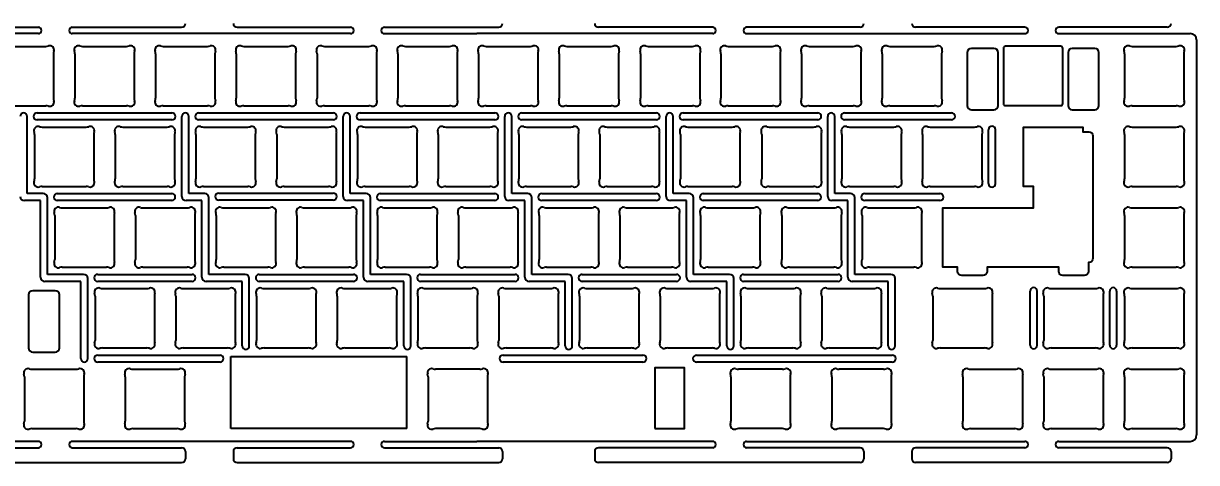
# Model space of a CAD drawing. Header units: millimetres. Extents: x -381 to 5246, y -687 to 1102.
# Drawn here: x 4546.4 to 4823.2, y 276.5 to 380.1 of the extents above; entities that cross this region are included whole.
import ezdxf

# ---------------------------------------------------------------- set-up
doc = ezdxf.new("R2010")
doc.units = ezdxf.units.MM
doc.header["$LTSCALE"] = 50
doc.header["$MEASUREMENT"] = 0
doc.layers.add('SUIT-00-06_PBL7', color=7, linetype='Continuous')

msp = doc.modelspace()

# ---------------------------------------------------------------- linework, layer by layer
for p, q in [((4549.96, 377.66), (4518.96, 377.66)), ((4524.36, 379.16), (4549.96, 379.16)), ((4557.96, 379.16), (4583.76, 379.16)), ((4623.61, 377.66), (4557.96, 377.66)), ((4596.86, 379.16), (4623.61, 379.16)), ((4631.61, 379.16), (4658.56, 379.16)), ((4631.61, 377.66), (4653.42, 377.66)), ((4709.06, 377.66), (4653.42, 377.66)), ((4709.06, 379.16), (4682.11, 379.16)), ((4743.81, 379.16), (4717.06, 379.16)), ((4717.06, 377.66), (4782.71, 377.66)), ((4782.71, 379.16), (4756.91, 379.16)), ((4816.31, 379.16), (4790.71, 379.16)), ((4790.71, 377.66), (4821.71, 377.66)), ((4541.29, 374.66), (4551.73, 374.66)), ((4560.34, 374.66), (4570.78, 374.66)), ((4579.39, 374.66), (4589.83, 374.66)), ((4598.44, 374.66), (4608.88, 374.66)), ((4617.49, 374.66), (4627.93, 374.66)), ((4636.54, 374.66), (4646.98, 374.66)), ((4655.59, 374.66), (4666.03, 374.66)), ((4674.64, 374.66), (4685.08, 374.66)), ((4693.83, 374.66), (4704.27, 374.66)), ((4712.74, 374.66), (4723.18, 374.66)), ((4731.79, 374.66), (4742.23, 374.66)), ((4750.84, 374.66), (4761.28, 374.66)), ((4807.99, 374.66), (4818.43, 374.66)), ((4823.21, 376.16), (4823.21, 282.96)), ((4553.51, 372.88), (4553.51, 362.44)), ((4558.56, 372.88), (4558.56, 362.44)), ((4572.56, 372.88), (4572.56, 362.44)), ((4577.61, 372.88), (4577.61, 362.44)), ((4591.61, 372.88), (4591.61, 362.44)), ((4596.66, 372.88), (4596.66, 362.44)), ((4610.66, 372.88), (4610.66, 362.44)), ((4615.71, 372.88), (4615.71, 362.44)), ((4629.71, 372.88), (4629.71, 362.44)), ((4634.76, 372.88), (4634.76, 362.44)), ((4648.76, 372.88), (4648.76, 362.44)), ((4653.81, 372.88), (4653.81, 362.44)), ((4667.81, 372.88), (4667.81, 362.44)), ((4672.86, 372.88), (4672.86, 362.44)), ((4686.86, 372.88), (4686.86, 362.44)), ((4692.05, 372.88), (4692.05, 362.44)), ((4706.05, 372.88), (4706.05, 362.44)), ((4710.96, 372.88), (4710.96, 362.44)), ((4724.96, 372.88), (4724.96, 362.44)), ((4730.01, 372.88), (4730.01, 362.44)), ((4744.01, 372.88), (4744.01, 362.44)), ((4749.06, 372.88), (4749.06, 362.44)), ((4763.06, 372.88), (4763.06, 362.44)), ((4806.21, 372.88), (4806.21, 362.44)), ((4820.21, 372.88), (4820.21, 362.44)), ((4541.29, 360.66), (4551.73, 360.66)), ((4560.34, 360.66), (4570.78, 360.66)), ((4579.39, 360.66), (4589.83, 360.66)), ((4598.44, 360.66), (4608.88, 360.66)), ((4617.49, 360.66), (4627.93, 360.66)), ((4636.54, 360.66), (4646.98, 360.66)), ((4655.59, 360.66), (4666.03, 360.66)), ((4674.64, 360.66), (4685.08, 360.66)), ((4693.83, 360.66), (4704.27, 360.66)), ((4712.74, 360.66), (4723.18, 360.66)), ((4731.79, 360.66), (4742.23, 360.66)), ((4750.84, 360.66), (4761.28, 360.66)), ((4807.99, 360.66), (4818.43, 360.66)), ((4547.34, 339.91), (4547.34, 358.14)), ((4549.66, 358.96), (4581.46, 358.96)), ((4581.46, 357.31), (4549.66, 357.31)), ((4583.79, 339.26), (4583.79, 358.14)), ((4585.44, 339.91), (4585.44, 358.14)), ((4587.76, 358.96), (4619.56, 358.96)), ((4619.56, 357.31), (4587.76, 357.31)), ((4621.89, 339.26), (4621.89, 358.14)), ((4623.54, 339.91), (4623.54, 358.14)), ((4625.86, 358.96), (4657.66, 358.96)), ((4657.66, 357.31), (4625.86, 357.31)), ((4659.98, 339.26), (4659.98, 358.14)), ((4661.63, 339.91), (4661.63, 358.14)), ((4663.96, 358.96), (4695.76, 358.96)), ((4695.76, 357.31), (4663.96, 357.31)), ((4698.09, 339.26), (4698.09, 358.14)), ((4699.74, 339.91), (4699.74, 358.14)), ((4702.06, 358.96), (4733.86, 358.96)), ((4733.86, 357.31), (4702.06, 357.31)), ((4736.19, 339.26), (4736.19, 358.14)), ((4737.84, 339.91), (4737.84, 358.14)), ((4740.16, 358.96), (4765.4, 358.96)), ((4765.4, 357.31), (4740.16, 357.31)), ((4550.82, 355.61), (4561.26, 355.61)), ((4569.87, 355.61), (4580.31, 355.61)), ((4588.92, 355.61), (4599.36, 355.61)), ((4607.97, 355.61), (4618.41, 355.61)), ((4627.02, 355.61), (4637.46, 355.61)), ((4646.06, 355.61), (4656.51, 355.61)), ((4665.11, 355.61), (4675.56, 355.61)), ((4684.17, 355.61), (4694.61, 355.61)), ((4703.22, 355.61), (4713.66, 355.61)), ((4722.41, 355.61), (4732.85, 355.61)), ((4741.32, 355.61), (4751.76, 355.61)), ((4760.37, 355.61), (4770.81, 355.61)), ((4774.14, 342.26), (4774.14, 355)), ((4775.79, 342.26), (4775.79, 355)), ((4807.99, 355.61), (4818.43, 355.61)), ((4549.04, 353.83), (4549.04, 343.39)), ((4563.04, 353.83), (4563.04, 343.39)), ((4568.09, 353.83), (4568.09, 343.39)), ((4582.09, 353.83), (4582.09, 343.39)), ((4587.14, 353.83), (4587.14, 343.39)), ((4601.14, 353.83), (4601.14, 343.39)), ((4606.19, 353.83), (4606.19, 343.39)), ((4620.19, 353.83), (4620.19, 343.39)), ((4625.24, 353.83), (4625.24, 343.39)), ((4639.24, 353.83), (4639.24, 343.39)), ((4644.28, 353.83), (4644.28, 343.39)), ((4658.28, 353.83), (4658.28, 343.39)), ((4663.33, 353.83), (4663.33, 343.39)), ((4677.33, 353.83), (4677.33, 343.39)), ((4682.39, 353.83), (4682.39, 343.39)), ((4696.39, 353.83), (4696.39, 343.39)), ((4701.44, 353.83), (4701.44, 343.39)), ((4715.44, 353.83), (4715.44, 343.39)), ((4720.63, 353.83), (4720.63, 343.39)), ((4734.63, 353.83), (4734.63, 343.39)), ((4739.54, 353.83), (4739.54, 343.39)), ((4753.54, 353.83), (4753.54, 343.39)), ((4758.59, 353.83), (4758.59, 343.39)), ((4772.59, 353.83), (4772.59, 343.39)), ((4806.21, 353.83), (4806.21, 343.39)), ((4820.21, 353.83), (4820.21, 343.39)), ((4550.82, 341.61), (4561.26, 341.61)), ((4569.87, 341.61), (4580.31, 341.61)), ((4588.92, 341.61), (4599.36, 341.61)), ((4607.97, 341.61), (4618.41, 341.61)), ((4627.02, 341.61), (4637.46, 341.61)), ((4646.06, 341.61), (4656.51, 341.61)), ((4665.11, 341.61), (4675.56, 341.61)), ((4684.17, 341.61), (4694.61, 341.61)), ((4703.22, 341.61), (4713.66, 341.61)), ((4722.41, 341.61), (4732.85, 341.61)), ((4741.32, 341.61), (4751.76, 341.61)), ((4760.37, 341.61), (4770.81, 341.61)), ((4807.99, 341.61), (4818.43, 341.61)), ((4550.45, 338.26), (4546.69, 338.26)), ((4551.1, 339.91), (4547.34, 339.91)), ((4550.45, 320.21), (4550.45, 338.26)), ((4552.1, 320.86), (4552.1, 338.91)), ((4554.42, 339.91), (4581.44, 339.91)), ((4581.44, 338.26), (4554.42, 338.26)), ((4588.55, 338.26), (4584.79, 338.26)), ((4589.2, 339.91), (4585.44, 339.91)), ((4588.55, 320.21), (4588.55, 338.26)), ((4590.2, 320.86), (4590.2, 338.91)), ((4592.52, 340.02), (4619.54, 340.02)), ((4619.54, 338.37), (4592.52, 338.37)), ((4626.65, 338.26), (4622.89, 338.26)), ((4627.3, 339.91), (4623.54, 339.91)), ((4626.65, 320.21), (4626.65, 338.26)), ((4628.3, 320.86), (4628.3, 338.91)), ((4630.62, 339.91), (4657.64, 339.91)), ((4657.64, 338.26), (4630.62, 338.26)), ((4664.75, 338.26), (4660.98, 338.26)), ((4665.4, 339.91), (4661.63, 339.91)), ((4664.75, 320.21), (4664.75, 338.26)), ((4666.4, 320.86), (4666.4, 338.91)), ((4668.72, 339.91), (4695.74, 339.91)), ((4695.74, 338.26), (4668.72, 338.26)), ((4702.85, 338.26), (4699.09, 338.26)), ((4703.5, 339.91), (4699.74, 339.91)), ((4702.85, 320.21), (4702.85, 338.26)), ((4704.5, 320.86), (4704.5, 338.91)), ((4706.82, 339.91), (4733.84, 339.91)), ((4733.84, 338.26), (4706.82, 338.26)), ((4740.95, 338.26), (4737.19, 338.26)), ((4741.6, 339.91), (4737.84, 339.91)), ((4740.95, 320.21), (4740.95, 338.26)), ((4742.6, 320.86), (4742.6, 338.91)), ((4744.92, 339.91), (4762.67, 339.91)), ((4762.67, 338.26), (4744.92, 338.26)), ((4555.58, 336.56), (4566.02, 336.56)), ((4574.63, 336.56), (4585.07, 336.56)), ((4593.68, 336.56), (4604.12, 336.56)), ((4612.73, 336.56), (4623.17, 336.56)), ((4631.78, 336.56), (4642.22, 336.56)), ((4650.83, 336.56), (4661.27, 336.56)), ((4669.88, 336.56), (4680.32, 336.56)), ((4688.93, 336.56), (4699.37, 336.56)), ((4707.98, 336.56), (4718.42, 336.56)), ((4727.17, 336.56), (4737.61, 336.56)), ((4746.08, 336.56), (4756.52, 336.56)), ((4807.99, 336.56), (4818.43, 336.56)), ((4553.8, 334.78), (4553.8, 324.34)), ((4567.8, 334.78), (4567.8, 324.34)), ((4572.85, 334.78), (4572.85, 324.34)), ((4586.85, 334.78), (4586.85, 324.34)), ((4591.9, 334.78), (4591.9, 324.34)), ((4605.9, 334.78), (4605.9, 324.34)), ((4610.95, 334.78), (4610.95, 324.34)), ((4624.95, 334.78), (4624.95, 324.34)), ((4630, 334.78), (4630, 324.34)), ((4644, 334.78), (4644, 324.34)), ((4649.05, 334.78), (4649.05, 324.34)), ((4663.05, 334.78), (4663.05, 324.34)), ((4668.1, 334.78), (4668.1, 324.34)), ((4682.1, 334.78), (4682.1, 324.34)), ((4687.15, 334.78), (4687.15, 324.34)), ((4701.15, 334.78), (4701.15, 324.34)), ((4706.2, 334.78), (4706.2, 324.34)), ((4720.2, 334.78), (4720.2, 324.34)), ((4725.39, 334.78), (4725.39, 324.34)), ((4739.39, 334.78), (4739.39, 324.34)), ((4744.3, 334.78), (4744.3, 324.34)), ((4758.3, 334.78), (4758.3, 324.34)), ((4806.21, 334.78), (4806.21, 324.34)), ((4820.21, 334.78), (4820.21, 324.34)), ((4555.58, 322.56), (4566.02, 322.56)), ((4574.63, 322.56), (4585.07, 322.56)), ((4593.68, 322.56), (4604.12, 322.56)), ((4612.73, 322.56), (4623.17, 322.56)), ((4631.78, 322.56), (4642.22, 322.56)), ((4650.83, 322.56), (4661.27, 322.56)), ((4669.88, 322.56), (4680.32, 322.56)), ((4688.93, 322.56), (4699.37, 322.56)), ((4707.98, 322.56), (4718.42, 322.56)), ((4727.17, 322.56), (4737.61, 322.56)), ((4746.08, 322.56), (4756.52, 322.56)), ((4807.99, 322.56), (4818.43, 322.56)), ((4559.97, 319.21), (4551.45, 319.21)), ((4560.62, 320.86), (4552.1, 320.86)), ((4559.97, 300.99), (4559.97, 319.21)), ((4561.62, 300.99), (4561.62, 319.86)), ((4563.95, 320.86), (4586.22, 320.86)), ((4586.22, 319.21), (4563.95, 319.21)), ((4598.07, 319.21), (4589.55, 319.21)), ((4598.72, 320.86), (4590.2, 320.86)), ((4598.07, 303.99), (4598.07, 319.21)), ((4599.72, 303.99), (4599.72, 319.86)), ((4602.05, 320.86), (4624.32, 320.86)), ((4624.32, 319.21), (4602.05, 319.21)), ((4636.17, 319.21), (4627.65, 319.21)), ((4636.82, 320.86), (4628.3, 320.86)), ((4636.17, 303.99), (4636.17, 319.21)), ((4637.82, 303.99), (4637.82, 319.86)), ((4640.15, 320.86), (4662.42, 320.86)), ((4662.42, 319.21), (4640.15, 319.21)), ((4674.27, 319.21), (4665.75, 319.21)), ((4674.92, 320.86), (4666.4, 320.86)), ((4674.27, 303.99), (4674.27, 319.21)), ((4675.92, 303.99), (4675.92, 319.86)), ((4678.25, 320.86), (4700.52, 320.86)), ((4700.52, 319.21), (4678.25, 319.21)), ((4712.37, 319.21), (4703.85, 319.21)), ((4713.02, 320.86), (4704.5, 320.86)), ((4712.37, 303.99), (4712.37, 319.21)), ((4714.02, 303.99), (4714.02, 319.86)), ((4716.35, 320.86), (4738.62, 320.86)), ((4738.62, 319.21), (4716.35, 319.21)), ((4750.47, 319.21), (4741.95, 319.21)), ((4751.12, 320.86), (4742.6, 320.86)), ((4750.47, 303.99), (4750.47, 319.21)), ((4752.12, 303.99), (4752.12, 319.86)), ((4563.32, 315.73), (4563.32, 305.29)), ((4565.1, 317.51), (4575.54, 317.51)), ((4577.32, 315.73), (4577.32, 305.29)), ((4582.37, 315.73), (4582.37, 305.29)), ((4584.15, 317.51), (4594.59, 317.51)), ((4596.37, 315.73), (4596.37, 305.29)), ((4601.42, 315.73), (4601.42, 305.29)), ((4603.2, 317.51), (4613.64, 317.51)), ((4615.42, 315.73), (4615.42, 305.29)), ((4620.47, 315.73), (4620.47, 305.29)), ((4622.25, 317.51), (4632.69, 317.51)), ((4634.47, 315.73), (4634.47, 305.29)), ((4639.52, 315.73), (4639.52, 305.29)), ((4641.3, 317.51), (4651.74, 317.51)), ((4653.52, 315.73), (4653.52, 305.29)), ((4658.57, 315.73), (4658.57, 305.29)), ((4660.35, 317.51), (4670.79, 317.51)), ((4672.57, 315.73), (4672.57, 305.29)), ((4677.62, 315.73), (4677.62, 305.29)), ((4679.4, 317.51), (4689.84, 317.51)), ((4691.62, 315.73), (4691.62, 305.29)), ((4696.67, 315.73), (4696.67, 305.29)), ((4698.45, 317.51), (4708.89, 317.51)), ((4710.67, 315.73), (4710.67, 305.29)), ((4715.72, 315.73), (4715.72, 305.29)), ((4717.5, 317.51), (4727.94, 317.51)), ((4729.72, 315.73), (4729.72, 305.29)), ((4734.77, 315.73), (4734.77, 305.29)), ((4736.55, 317.51), (4746.99, 317.51)), ((4748.77, 315.73), (4748.77, 305.29)), ((4760.97, 315.73), (4760.97, 305.29)), ((4762.75, 317.51), (4773.19, 317.51)), ((4774.97, 315.73), (4774.97, 305.29)), ((4783.95, 304.15), (4783.95, 316.9)), ((4785.6, 304.15), (4785.6, 316.9)), ((4787.16, 315.73), (4787.16, 305.29)), ((4788.94, 317.51), (4799.38, 317.51)), ((4801.16, 315.73), (4801.16, 305.29)), ((4802.72, 304.15), (4802.72, 316.9)), ((4804.37, 304.15), (4804.37, 316.9)), ((4806.21, 315.73), (4806.21, 305.29)), ((4807.99, 317.51), (4818.43, 317.51)), ((4820.21, 315.73), (4820.21, 305.29)), ((4563.96, 301.81), (4592.82, 301.81)), ((4565.1, 303.51), (4575.54, 303.51)), ((4584.15, 303.51), (4594.59, 303.51)), ((4603.2, 303.51), (4613.64, 303.51)), ((4622.25, 303.51), (4632.69, 303.51)), ((4641.3, 303.51), (4651.74, 303.51)), ((4659.61, 301.81), (4692.58, 301.81)), ((4660.35, 303.51), (4670.79, 303.51)), ((4679.4, 303.51), (4689.84, 303.51)), ((4698.45, 303.51), (4708.89, 303.51)), ((4705.23, 301.81), (4751.41, 301.81)), ((4717.5, 303.51), (4727.94, 303.51)), ((4736.55, 303.51), (4746.99, 303.51)), ((4762.75, 303.51), (4773.19, 303.51)), ((4788.94, 303.51), (4799.38, 303.51)), ((4807.99, 303.51), (4818.43, 303.51)), ((4592.82, 300.16), (4563.96, 300.16)), ((4595.4, 301.46), (4636.9, 301.46)), ((4595.4, 284.46), (4595.4, 301.46)), ((4636.9, 289.16), (4636.9, 301.46)), ((4692.58, 300.16), (4659.61, 300.16)), ((4751.41, 300.16), (4705.23, 300.16)), ((4546.65, 296.68), (4546.65, 286.24)), ((4548.43, 298.46), (4558.87, 298.46)), ((4560.65, 296.68), (4560.65, 286.24)), ((4570.47, 296.68), (4570.47, 286.24)), ((4572.25, 298.46), (4582.69, 298.46)), ((4584.47, 296.68), (4584.47, 286.24)), ((4641.9, 296.68), (4641.9, 289.16)), ((4654.12, 298.46), (4643.68, 298.46)), ((4655.9, 296.68), (4655.9, 289.16)), ((4713.34, 296.68), (4713.34, 286.24)), ((4725.56, 298.46), (4715.12, 298.46)), ((4727.34, 296.68), (4727.34, 286.24)), ((4737.15, 296.68), (4737.15, 286.24)), ((4749.37, 298.46), (4738.93, 298.46)), ((4751.15, 296.68), (4751.15, 286.24)), ((4768.11, 296.68), (4768.11, 286.24)), ((4769.89, 298.46), (4780.33, 298.46)), ((4782.11, 296.68), (4782.11, 286.24)), ((4787.16, 296.68), (4787.16, 286.24)), ((4788.94, 298.46), (4799.38, 298.46)), ((4801.16, 296.68), (4801.16, 286.24)), ((4806.21, 296.68), (4806.21, 286.24)), ((4807.99, 298.46), (4818.43, 298.46)), ((4820.21, 296.68), (4820.21, 286.24)), ((4636.9, 284.46), (4636.9, 289.16)), ((4641.9, 289.16), (4641.9, 286.24)), ((4655.9, 289.16), (4655.9, 286.24)), ((4548.43, 284.46), (4558.87, 284.46)), ((4572.25, 284.46), (4582.69, 284.46)), ((4636.9, 284.46), (4595.4, 284.46)), ((4654.12, 284.46), (4643.68, 284.46)), ((4725.56, 284.46), (4715.12, 284.46)), ((4749.37, 284.46), (4738.93, 284.46)), ((4769.89, 284.46), (4780.33, 284.46)), ((4788.94, 284.46), (4799.38, 284.46)), ((4807.99, 284.46), (4818.43, 284.46)), ((4549.96, 281.46), (4518.96, 281.46)), ((4524.36, 279.96), (4549.96, 279.96)), ((4623.61, 281.46), (4557.96, 281.46)), ((4557.96, 279.96), (4583.76, 279.96)), ((4596.86, 279.96), (4623.61, 279.96)), ((4631.61, 281.46), (4653.42, 281.46)), ((4631.61, 279.96), (4658.56, 279.96)), ((4709.06, 281.46), (4653.42, 281.46)), ((4709.06, 279.96), (4682.11, 279.96)), ((4717.06, 281.46), (4782.71, 281.46)), ((4743.81, 279.96), (4717.06, 279.96)), ((4782.71, 279.96), (4756.91, 279.96)), ((4790.71, 281.46), (4821.71, 281.46)), ((4816.31, 279.96), (4790.71, 279.96)), ((4584.66, 279.06), (4584.66, 277.36)), ((4595.96, 279.06), (4595.96, 277.36)), ((4659.46, 279.06), (4659.46, 277.36)), ((4681.21, 279.06), (4681.21, 277.36)), ((4744.71, 279.06), (4744.71, 277.36)), ((4756.01, 279.06), (4756.01, 277.36)), ((4817.21, 279.06), (4817.21, 277.36)), ((4524.36, 276.46), (4583.76, 276.46)), ((4596.86, 276.46), (4658.56, 276.46)), ((4743.81, 276.46), (4682.11, 276.46)), ((4816.31, 276.46), (4756.91, 276.46))]:
    msp.add_line(p, q)
at = {"linetype": 'Continuous'}
for p, q in [((4777.64, 374.17), (4777.64, 361.17)), ((4791.14, 374.67), (4778.14, 374.67)), ((4791.64, 361.17), (4791.64, 374.17)), ((4778.14, 360.67), (4791.14, 360.67))]:
    msp.add_line(p, q, dxfattribs=at)
at = {"color": 0}
msp.add_lwpolyline([(4797.78, 354.52, -0.414213), (4798.78, 353.52), (4798.78, 324.65, -0.414206), (4797.78, 323.65), (4797.69, 323.65), (4797.69, 321.56, -0.414213), (4796.69, 320.56), (4791.69, 320.56, -0.414206), (4790.69, 321.56), (4790.69, 322.56), (4773.82, 322.56), (4773.82, 321.56, -0.414206), (4772.82, 320.56), (4767.82, 320.56, -0.414213), (4766.82, 321.56), (4766.82, 322.56), (4763.35, 322.56), (4763.35, 336.56), (4784.78, 336.56), (4784.78, 341.61), (4782.4, 341.61), (4782.4, 355.61), (4796.4, 355.61), (4796.4, 354.52)], format="xyb", close=True, dxfattribs=at)
msp.add_lwpolyline([(4695.4, 284.46), (4702.4, 284.46), (4702.4, 298.81), (4695.4, 298.81)], close=True, dxfattribs=at)
for centre, radius, start, end in [((4583.76, 380.06), 0.9, 270, 0), ((4596.86, 380.06), 0.9, 180, 270), ((4658.56, 380.06), 0.9, 270, 0), ((4682.11, 380.06), 0.9, 180, 270), ((4743.81, 380.06), 0.9, 270, 0), ((4756.91, 380.06), 0.9, 180, 270), ((4816.31, 380.06), 0.9, 270, 0), ((4549.96, 378.41), 0.75, 270, 90), ((4557.96, 378.41), 0.75, 90, 270), ((4623.61, 378.41), 0.75, 270, 90), ((4631.61, 378.41), 0.75, 90, 270), ((4709.06, 378.41), 0.75, 270, 90), ((4717.06, 378.41), 0.75, 90, 270), ((4782.71, 378.41), 0.75, 270, 90), ((4790.71, 378.41), 0.75, 90, 270), ((4821.71, 376.16), 1.5, 0, 90), ((4551.73, 376.66), 2, 270, 287.9763), ((4552.66, 373.81), 1, 342.0237, 107.9763), ((4559.41, 373.81), 1, 72.0237, 197.9763), ((4560.34, 376.66), 2, 252.0237, 270), ((4570.78, 376.66), 2, 270, 287.9763), ((4571.71, 373.81), 1, 342.0237, 107.9763), ((4578.46, 373.81), 1, 72.0237, 197.9763), ((4579.39, 376.66), 2, 252.0237, 270), ((4589.83, 376.66), 2, 270, 287.9763), ((4590.76, 373.81), 1, 342.0237, 107.9763), ((4597.51, 373.81), 1, 72.0237, 197.9763), ((4598.44, 376.66), 2, 252.0237, 270), ((4608.88, 376.66), 2, 270, 287.9763), ((4609.81, 373.81), 1, 342.0237, 107.9763), ((4616.56, 373.81), 1, 72.0237, 197.9763), ((4617.49, 376.66), 2, 252.0237, 270), ((4627.93, 376.66), 2, 270, 287.9763), ((4628.86, 373.81), 1, 342.0237, 107.9763), ((4635.61, 373.81), 1, 72.0237, 197.9763), ((4636.54, 376.66), 2, 252.0237, 270), ((4646.98, 376.66), 2, 270, 287.9763), ((4647.91, 373.81), 1, 342.0237, 107.9763), ((4654.67, 373.81), 1, 72.0237, 197.9763), ((4655.59, 376.66), 2, 252.0237, 270), ((4666.03, 376.66), 2, 270, 287.9763), ((4666.96, 373.81), 1, 342.0237, 107.9763), ((4673.72, 373.81), 1, 72.0237, 197.9763), ((4674.64, 376.66), 2, 252.0237, 270), ((4685.08, 376.66), 2, 270, 287.9763), ((4686.01, 373.81), 1, 342.0237, 107.9763), ((4692.91, 373.81), 1, 72.0237, 197.9763), ((4693.83, 376.66), 2, 252.0237, 270), ((4704.27, 376.66), 2, 270, 287.9763), ((4705.2, 373.81), 1, 342.0237, 107.9763), ((4711.82, 373.81), 1, 72.0237, 197.9763), ((4712.74, 376.66), 2, 252.0237, 270), ((4723.18, 376.66), 2, 270, 287.9763), ((4724.11, 373.81), 1, 342.0237, 107.9763), ((4730.87, 373.81), 1, 72.0237, 197.9763), ((4731.79, 376.66), 2, 252.0237, 270), ((4742.23, 376.66), 2, 270, 287.9763), ((4743.16, 373.81), 1, 342.0237, 107.9763), ((4749.92, 373.81), 1, 72.0237, 197.9763), ((4750.84, 376.66), 2, 252.0237, 270), ((4761.28, 376.66), 2, 270, 287.9763), ((4762.21, 373.81), 1, 342.0237, 107.9763), ((4807.06, 373.81), 1, 72.0237, 197.9763), ((4807.99, 376.66), 2, 252.0237, 270), ((4818.43, 376.66), 2, 270, 287.9763), ((4819.36, 373.81), 1, 342.0237, 107.9763), ((4555.51, 372.88), 2, 162.0237, 180), ((4556.56, 372.88), 2, 0, 17.9763), ((4574.56, 372.88), 2, 162.0237, 180), ((4575.61, 372.88), 2, 0, 17.9763), ((4593.61, 372.88), 2, 162.0237, 180), ((4594.66, 372.88), 2, 0, 17.9763), ((4612.66, 372.88), 2, 162.0237, 180), ((4613.71, 372.88), 2, 0, 17.9763), ((4631.71, 372.88), 2, 162.0237, 180), ((4632.76, 372.88), 2, 0, 17.9763), ((4650.76, 372.88), 2, 162.0237, 180), ((4651.81, 372.88), 2, 0, 17.9763), ((4669.81, 372.88), 2, 162.0237, 180), ((4670.86, 372.88), 2, 0, 17.9763), ((4688.86, 372.88), 2, 162.0237, 180), ((4690.05, 372.88), 2, 0, 17.9763), ((4708.05, 372.88), 2, 162.0237, 180), ((4708.96, 372.88), 2, 0, 17.9763), ((4726.96, 372.88), 2, 162.0237, 180), ((4728.01, 372.88), 2, 0, 17.9763), ((4746.01, 372.88), 2, 162.0237, 180), ((4747.06, 372.88), 2, 0, 17.9763), ((4765.06, 372.88), 2, 162.0237, 180), ((4804.21, 372.88), 2, 0, 17.9763), ((4822.21, 372.88), 2, 162.0237, 180), ((4551.73, 358.66), 2, 72.0237, 90), ((4552.66, 361.51), 1, 252.0237, 17.9763), ((4555.51, 362.44), 2, 180, 197.9763), ((4559.41, 361.51), 1, 162.0237, 287.9763), ((4556.56, 362.44), 2, 342.0237, 0), ((4560.34, 358.66), 2, 90, 107.9763), ((4570.78, 358.66), 2, 72.0237, 90), ((4571.71, 361.51), 1, 252.0237, 17.9763), ((4574.56, 362.44), 2, 180, 197.9763), ((4578.46, 361.51), 1, 162.0237, 287.9763), ((4575.61, 362.44), 2, 342.0237, 0), ((4579.39, 358.66), 2, 90, 107.9763), ((4589.83, 358.66), 2, 72.0237, 90), ((4590.76, 361.51), 1, 252.0237, 17.9763), ((4593.61, 362.44), 2, 180, 197.9763), ((4597.51, 361.51), 1, 162.0237, 287.9763), ((4594.66, 362.44), 2, 342.0237, 0), ((4598.44, 358.66), 2, 90, 107.9763), ((4608.88, 358.66), 2, 72.0237, 90), ((4609.81, 361.51), 1, 252.0237, 17.9763), ((4612.66, 362.44), 2, 180, 197.9763), ((4616.56, 361.51), 1, 162.0237, 287.9763), ((4613.71, 362.44), 2, 342.0237, 0), ((4617.49, 358.66), 2, 90, 107.9763), ((4627.93, 358.66), 2, 72.0237, 90), ((4628.86, 361.51), 1, 252.0237, 17.9763), ((4631.71, 362.44), 2, 180, 197.9763), ((4635.61, 361.51), 1, 162.0237, 287.9763), ((4632.76, 362.44), 2, 342.0237, 0), ((4636.54, 358.66), 2, 90, 107.9763), ((4646.98, 358.66), 2, 72.0237, 90), ((4647.91, 361.51), 1, 252.0237, 17.9763), ((4650.76, 362.44), 2, 180, 197.9763), ((4654.67, 361.51), 1, 162.0237, 287.9763), ((4651.81, 362.44), 2, 342.0237, 0), ((4655.59, 358.66), 2, 90, 107.9763), ((4666.03, 358.66), 2, 72.0237, 90), ((4666.96, 361.51), 1, 252.0237, 17.9763), ((4669.81, 362.44), 2, 180, 197.9763), ((4673.72, 361.51), 1, 162.0237, 287.9763), ((4670.86, 362.44), 2, 342.0237, 0), ((4674.64, 358.66), 2, 90, 107.9763), ((4685.08, 358.66), 2, 72.0237, 90), ((4686.01, 361.51), 1, 252.0237, 17.9763), ((4688.86, 362.44), 2, 180, 197.9763), ((4692.91, 361.51), 1, 162.0237, 287.9763), ((4690.05, 362.44), 2, 342.0237, 0), ((4693.83, 358.66), 2, 90, 107.9763), ((4704.27, 358.66), 2, 72.0237, 90), ((4705.2, 361.51), 1, 252.0237, 17.9763), ((4708.05, 362.44), 2, 180, 197.9763), ((4711.82, 361.51), 1, 162.0237, 287.9763), ((4708.96, 362.44), 2, 342.0237, 0), ((4712.74, 358.66), 2, 90, 107.9763), ((4723.18, 358.66), 2, 72.0237, 90), ((4724.11, 361.51), 1, 252.0237, 17.9763), ((4726.96, 362.44), 2, 180, 197.9763), ((4730.87, 361.51), 1, 162.0237, 287.9763), ((4728.01, 362.44), 2, 342.0237, 0), ((4731.79, 358.66), 2, 90, 107.9763), ((4742.23, 358.66), 2, 72.0237, 90), ((4743.16, 361.51), 1, 252.0237, 17.9763), ((4746.01, 362.44), 2, 180, 197.9763), ((4749.92, 361.51), 1, 162.0237, 287.9763), ((4747.06, 362.44), 2, 342.0237, 0), ((4750.84, 358.66), 2, 90, 107.9763), ((4761.28, 358.66), 2, 72.0237, 90), ((4762.21, 361.51), 1, 252.0237, 17.9763), ((4765.06, 362.44), 2, 180, 197.9763), ((4807.06, 361.51), 1, 162.0237, 287.9763), ((4804.21, 362.44), 2, 342.0237, 0), ((4807.99, 358.66), 2, 90, 107.9763), ((4818.43, 358.66), 2, 72.0237, 90), ((4819.36, 361.51), 1, 252.0237, 17.9763), ((4822.21, 362.44), 2, 180, 197.9763), ((4546.51, 358.14), 0.825, 0, 180), ((4549.66, 358.14), 0.825, 90, 270), ((4581.46, 358.14), 0.825, 270, 90), ((4584.61, 358.14), 0.825, 0, 180), ((4587.76, 358.14), 0.825, 90, 270), ((4619.56, 358.14), 0.825, 270, 90), ((4622.71, 358.14), 0.825, 0, 180), ((4625.86, 358.14), 0.825, 90, 270), ((4657.66, 358.14), 0.825, 270, 90), ((4660.81, 358.14), 0.825, 0, 180), ((4663.96, 358.14), 0.825, 90, 270), ((4695.76, 358.14), 0.825, 270, 90), ((4698.91, 358.14), 0.825, 0, 180), ((4702.06, 358.14), 0.825, 90, 270), ((4733.86, 358.14), 0.825, 270, 90), ((4737.01, 358.14), 0.825, 0, 180), ((4740.16, 358.14), 0.825, 90, 270), ((4765.4, 358.14), 0.825, 270, 90), ((4549.89, 354.76), 1, 72.0237, 197.9763), ((4547.04, 353.83), 2, 0, 17.9763), ((4550.82, 357.61), 2, 252.0237, 270), ((4561.26, 357.61), 2, 270, 287.9763), ((4562.18, 354.76), 1, 342.0237, 107.9763), ((4565.04, 353.83), 2, 162.0237, 180), ((4568.94, 354.76), 1, 72.0237, 197.9763), ((4566.09, 353.83), 2, 0, 17.9763), ((4569.87, 357.61), 2, 252.0237, 270), ((4580.31, 357.61), 2, 270, 287.9763), ((4581.23, 354.76), 1, 342.0237, 107.9763), ((4584.09, 353.83), 2, 162.0237, 180), ((4587.99, 354.76), 1, 72.0237, 197.9763), ((4585.14, 353.83), 2, 0, 17.9763), ((4588.92, 357.61), 2, 252.0237, 270), ((4599.36, 357.61), 2, 270, 287.9763), ((4600.28, 354.76), 1, 342.0237, 107.9763), ((4603.14, 353.83), 2, 162.0237, 180), ((4607.04, 354.76), 1, 72.0237, 197.9763), ((4604.19, 353.83), 2, 0, 17.9763), ((4607.97, 357.61), 2, 252.0237, 270), ((4618.41, 357.61), 2, 270, 287.9763), ((4619.33, 354.76), 1, 342.0237, 107.9763), ((4622.19, 353.83), 2, 162.0237, 180), ((4626.09, 354.76), 1, 72.0237, 197.9763), ((4623.24, 353.83), 2, 0, 17.9763), ((4627.02, 357.61), 2, 252.0237, 270), ((4637.46, 357.61), 2, 270, 287.9763), ((4638.38, 354.76), 1, 342.0237, 107.9763), ((4641.24, 353.83), 2, 162.0237, 180), ((4645.14, 354.76), 1, 72.0237, 197.9763), ((4642.28, 353.83), 2, 0, 17.9763), ((4646.06, 357.61), 2, 252.0237, 270), ((4656.51, 357.61), 2, 270, 287.9763), ((4657.43, 354.76), 1, 342.0237, 107.9763), ((4660.28, 353.83), 2, 162.0237, 180), ((4664.19, 354.76), 1, 72.0237, 197.9763), ((4661.33, 353.83), 2, 0, 17.9763), ((4665.11, 357.61), 2, 252.0237, 270), ((4675.56, 357.61), 2, 270, 287.9763), ((4676.48, 354.76), 1, 342.0237, 107.9763), ((4679.33, 353.83), 2, 162.0237, 180), ((4683.24, 354.76), 1, 72.0237, 197.9763), ((4680.39, 353.83), 2, 0, 17.9763), ((4684.17, 357.61), 2, 252.0237, 270), ((4694.61, 357.61), 2, 270, 287.9763), ((4695.53, 354.76), 1, 342.0237, 107.9763), ((4698.39, 353.83), 2, 162.0237, 180), ((4702.29, 354.76), 1, 72.0237, 197.9763), ((4699.44, 353.83), 2, 0, 17.9763), ((4703.22, 357.61), 2, 252.0237, 270), ((4713.66, 357.61), 2, 270, 287.9763), ((4714.58, 354.76), 1, 342.0237, 107.9763), ((4717.44, 353.83), 2, 162.0237, 180), ((4721.48, 354.76), 1, 72.0237, 197.9763), ((4718.63, 353.83), 2, 0, 17.9763), ((4722.41, 357.61), 2, 252.0237, 270), ((4732.85, 357.61), 2, 270, 287.9763), ((4733.77, 354.76), 1, 342.0237, 107.9763), ((4736.63, 353.83), 2, 162.0237, 180), ((4740.39, 354.76), 1, 72.0237, 197.9763), ((4737.54, 353.83), 2, 0, 17.9763), ((4741.32, 357.61), 2, 252.0237, 270), ((4751.76, 357.61), 2, 270, 287.9763), ((4752.68, 354.76), 1, 342.0237, 107.9763), ((4755.54, 353.83), 2, 162.0237, 180), ((4759.44, 354.76), 1, 72.0237, 197.9763), ((4756.59, 353.83), 2, 0, 17.9763), ((4760.37, 357.61), 2, 252.0237, 270), ((4770.81, 357.61), 2, 270, 287.9763), ((4771.73, 354.76), 1, 342.0237, 107.9763), ((4774.59, 353.83), 2, 162.0237, 180), ((4774.97, 355), 0.825, 360, 180), ((4807.06, 354.76), 1, 72.0237, 197.9763), ((4804.21, 353.83), 2, 0, 17.9763), ((4807.99, 357.61), 2, 252.0237, 270), ((4818.43, 357.61), 2, 270, 287.9763), ((4819.36, 354.76), 1, 342.0237, 107.9763), ((4822.21, 353.83), 2, 162.0237, 180), ((4547.04, 343.39), 2, 342.0237, 0), ((4565.04, 343.39), 2, 180, 197.9763), ((4566.09, 343.39), 2, 342.0237, 0), ((4584.09, 343.39), 2, 180, 197.9763), ((4585.14, 343.39), 2, 342.0237, 0), ((4603.14, 343.39), 2, 180, 197.9763), ((4604.19, 343.39), 2, 342.0237, 0), ((4622.19, 343.39), 2, 180, 197.9763), ((4623.24, 343.39), 2, 342.0237, 0), ((4641.24, 343.39), 2, 180, 197.9763), ((4642.28, 343.39), 2, 342.0237, 0), ((4660.28, 343.39), 2, 180, 197.9763), ((4661.33, 343.39), 2, 342.0237, 0), ((4679.33, 343.39), 2, 180, 197.9763), ((4680.39, 343.39), 2, 342.0237, 0), ((4698.39, 343.39), 2, 180, 197.9763), ((4699.44, 343.39), 2, 342.0237, 0), ((4717.44, 343.39), 2, 180, 197.9763), ((4718.63, 343.39), 2, 342.0237, 0), ((4736.63, 343.39), 2, 180, 197.9763), ((4737.54, 343.39), 2, 342.0237, 0), ((4755.54, 343.39), 2, 180, 197.9763), ((4756.59, 343.39), 2, 342.0237, 0), ((4774.59, 343.39), 2, 180, 197.9763), ((4804.21, 343.39), 2, 342.0237, 0), ((4822.21, 343.39), 2, 180, 197.9763), ((4549.89, 342.46), 1, 162.0237, 287.9763), ((4550.82, 339.61), 2, 90, 107.9763), ((4561.26, 339.61), 2, 72.0237, 90), ((4562.18, 342.46), 1, 252.0237, 17.9763), ((4568.94, 342.46), 1, 162.0237, 287.9763), ((4569.87, 339.61), 2, 90, 107.9763), ((4580.31, 339.61), 2, 72.0237, 90), ((4581.23, 342.46), 1, 252.0237, 17.9763), ((4587.99, 342.46), 1, 162.0237, 287.9763), ((4588.92, 339.61), 2, 90, 107.9763), ((4599.36, 339.61), 2, 72.0237, 90), ((4600.28, 342.46), 1, 252.0237, 17.9763), ((4607.04, 342.46), 1, 162.0237, 287.9763), ((4607.97, 339.61), 2, 90, 107.9763), ((4618.41, 339.61), 2, 72.0237, 90), ((4619.33, 342.46), 1, 252.0237, 17.9763), ((4626.09, 342.46), 1, 162.0237, 287.9763), ((4627.02, 339.61), 2, 90, 107.9763), ((4637.46, 339.61), 2, 72.0237, 90), ((4638.38, 342.46), 1, 252.0237, 17.9763), ((4645.14, 342.46), 1, 162.0237, 287.9763), ((4646.06, 339.61), 2, 90, 107.9763), ((4656.51, 339.61), 2, 72.0237, 90), ((4657.43, 342.46), 1, 252.0237, 17.9763), ((4664.19, 342.46), 1, 162.0237, 287.9763), ((4665.11, 339.61), 2, 90, 107.9763), ((4675.56, 339.61), 2, 72.0237, 90), ((4676.48, 342.46), 1, 252.0237, 17.9763), ((4683.24, 342.46), 1, 162.0237, 287.9763), ((4684.17, 339.61), 2, 90, 107.9763), ((4694.61, 339.61), 2, 72.0237, 90), ((4695.53, 342.46), 1, 252.0237, 17.9763), ((4702.29, 342.46), 1, 162.0237, 287.9763), ((4703.22, 339.61), 2, 90, 107.9763), ((4713.66, 339.61), 2, 72.0237, 90), ((4714.58, 342.46), 1, 252.0237, 17.9763), ((4721.48, 342.46), 1, 162.0237, 287.9763), ((4722.41, 339.61), 2, 90, 107.9763), ((4732.85, 339.61), 2, 72.0237, 90), ((4733.77, 342.46), 1, 252.0237, 17.9763), ((4740.39, 342.46), 1, 162.0237, 287.9763), ((4741.32, 339.61), 2, 90, 107.9763), ((4751.76, 339.61), 2, 72.0237, 90), ((4752.68, 342.46), 1, 252.0237, 17.9763), ((4759.44, 342.46), 1, 162.0237, 287.9763), ((4760.37, 339.61), 2, 90, 107.9763), ((4770.81, 339.61), 2, 72.0237, 90), ((4771.73, 342.46), 1, 252.0237, 17.9763), ((4774.97, 342.26), 0.825, 180, 360), ((4807.06, 342.46), 1, 162.0237, 287.9763), ((4807.99, 339.61), 2, 90, 107.9763), ((4818.43, 339.61), 2, 72.0237, 90), ((4819.36, 342.46), 1, 252.0237, 17.9763), ((4546.69, 339.26), 1, 180, 270), ((4551.1, 338.91), 1, 0, 90), ((4554.42, 339.09), 0.825, 90, 270), ((4581.44, 339.09), 0.825, 270, 90), ((4584.79, 339.26), 1, 180, 270), ((4589.2, 338.91), 1, 0, 90), ((4592.52, 339.2), 0.825, 90, 270), ((4619.54, 339.2), 0.825, 270, 90), ((4622.89, 339.26), 1, 180, 270), ((4627.3, 338.91), 1, 0, 90), ((4630.62, 339.09), 0.825, 90, 270), ((4657.64, 339.09), 0.825, 270, 90), ((4660.98, 339.26), 1, 180, 270), ((4665.4, 338.91), 1, 0, 90), ((4668.72, 339.09), 0.825, 90, 270), ((4695.74, 339.09), 0.825, 270, 90), ((4699.09, 339.26), 1, 180, 270), ((4703.5, 338.91), 1, 0, 90), ((4706.82, 339.09), 0.825, 90, 270), ((4733.84, 339.09), 0.825, 270, 90), ((4737.19, 339.26), 1, 180, 270), ((4741.6, 338.91), 1, 0, 90), ((4744.92, 339.09), 0.825, 90, 270), ((4762.67, 339.09), 0.825, 270, 90), ((4554.65, 335.71), 1, 72.0237, 197.9763), ((4551.8, 334.78), 2, 0, 17.9763), ((4555.58, 338.56), 2, 252.0237, 270), ((4566.02, 338.56), 2, 270, 287.9763), ((4566.95, 335.71), 1, 342.0237, 107.9763), ((4569.8, 334.78), 2, 162.0237, 180), ((4573.7, 335.71), 1, 72.0237, 197.9763), ((4570.85, 334.78), 2, 0, 17.9763), ((4574.63, 338.56), 2, 252.0237, 270), ((4585.07, 338.56), 2, 270, 287.9763), ((4586, 335.71), 1, 342.0237, 107.9763), ((4588.85, 334.78), 2, 162.0237, 180), ((4592.75, 335.71), 1, 72.0237, 197.9763), ((4589.9, 334.78), 2, 0, 17.9763), ((4593.68, 338.56), 2, 252.0237, 270), ((4604.12, 338.56), 2, 270, 287.9763), ((4605.05, 335.71), 1, 342.0237, 107.9763), ((4607.9, 334.78), 2, 162.0237, 180), ((4611.8, 335.71), 1, 72.0237, 197.9763), ((4608.95, 334.78), 2, 0, 17.9763), ((4612.73, 338.56), 2, 252.0237, 270), ((4623.17, 338.56), 2, 270, 287.9763), ((4624.1, 335.71), 1, 342.0237, 107.9763), ((4626.95, 334.78), 2, 162.0237, 180), ((4630.85, 335.71), 1, 72.0237, 197.9763), ((4628, 334.78), 2, 0, 17.9763), ((4631.78, 338.56), 2, 252.0237, 270), ((4642.22, 338.56), 2, 270, 287.9763), ((4643.15, 335.71), 1, 342.0237, 107.9763), ((4646, 334.78), 2, 162.0237, 180), ((4649.9, 335.71), 1, 72.0237, 197.9763), ((4647.05, 334.78), 2, 0, 17.9763), ((4650.83, 338.56), 2, 252.0237, 270), ((4661.27, 338.56), 2, 270, 287.9763), ((4662.19, 335.71), 1, 342.0237, 107.9763), ((4665.05, 334.78), 2, 162.0237, 180), ((4668.95, 335.71), 1, 72.0237, 197.9763), ((4666.1, 334.78), 2, 0, 17.9763), ((4669.88, 338.56), 2, 252.0237, 270), ((4680.32, 338.56), 2, 270, 287.9763), ((4681.24, 335.71), 1, 342.0237, 107.9763), ((4684.1, 334.78), 2, 162.0237, 180), ((4688, 335.71), 1, 72.0237, 197.9763), ((4685.15, 334.78), 2, 0, 17.9763), ((4688.93, 338.56), 2, 252.0237, 270), ((4699.37, 338.56), 2, 270, 287.9763), ((4700.3, 335.71), 1, 342.0237, 107.9763), ((4703.15, 334.78), 2, 162.0237, 180), ((4707.05, 335.71), 1, 72.0237, 197.9763), ((4704.2, 334.78), 2, 0, 17.9763), ((4707.98, 338.56), 2, 252.0237, 270), ((4718.42, 338.56), 2, 270, 287.9763), ((4719.35, 335.71), 1, 342.0237, 107.9763), ((4722.2, 334.78), 2, 162.0237, 180), ((4726.24, 335.71), 1, 72.0237, 197.9763), ((4723.39, 334.78), 2, 0, 17.9763), ((4727.17, 338.56), 2, 252.0237, 270), ((4737.61, 338.56), 2, 270, 287.9763), ((4738.54, 335.71), 1, 342.0237, 107.9763), ((4741.39, 334.78), 2, 162.0237, 180), ((4745.15, 335.71), 1, 72.0237, 197.9763), ((4742.3, 334.78), 2, 0, 17.9763), ((4746.08, 338.56), 2, 252.0237, 270), ((4756.52, 338.56), 2, 270, 287.9763), ((4757.45, 335.71), 1, 342.0237, 107.9763), ((4760.3, 334.78), 2, 162.0237, 180), ((4807.06, 335.71), 1, 72.0237, 197.9763), ((4804.21, 334.78), 2, 0, 17.9763), ((4807.99, 338.56), 2, 252.0237, 270), ((4818.43, 338.56), 2, 270, 287.9763), ((4819.36, 335.71), 1, 342.0237, 107.9763), ((4822.21, 334.78), 2, 162.0237, 180), ((4551.8, 324.34), 2, 342.0237, 0), ((4569.8, 324.34), 2, 180, 197.9763), ((4570.85, 324.34), 2, 342.0237, 0), ((4588.85, 324.34), 2, 180, 197.9763), ((4589.9, 324.34), 2, 342.0237, 0), ((4607.9, 324.34), 2, 180, 197.9763), ((4608.95, 324.34), 2, 342.0237, 0), ((4626.95, 324.34), 2, 180, 197.9763), ((4628, 324.34), 2, 342.0237, 0), ((4646, 324.34), 2, 180, 197.9763), ((4647.05, 324.34), 2, 342.0237, 0), ((4665.05, 324.34), 2, 180, 197.9763), ((4666.1, 324.34), 2, 342.0237, 0), ((4684.1, 324.34), 2, 180, 197.9763), ((4685.15, 324.34), 2, 342.0237, 0), ((4703.15, 324.34), 2, 180, 197.9763), ((4704.2, 324.34), 2, 342.0237, 0), ((4722.2, 324.34), 2, 180, 197.9763), ((4723.39, 324.34), 2, 342.0237, 0), ((4741.39, 324.34), 2, 180, 197.9763), ((4742.3, 324.34), 2, 342.0237, 0), ((4760.3, 324.34), 2, 180, 197.9763), ((4804.21, 324.34), 2, 342.0237, 0), ((4822.21, 324.34), 2, 180, 197.9763), ((4554.65, 323.41), 1, 162.0237, 287.9763), ((4555.58, 320.56), 2, 90, 107.9763), ((4566.02, 320.56), 2, 72.0237, 90), ((4566.95, 323.41), 1, 252.0237, 17.9763), ((4573.7, 323.41), 1, 162.0237, 287.9763), ((4574.63, 320.56), 2, 90, 107.9763), ((4585.07, 320.56), 2, 72.0237, 90), ((4586, 323.41), 1, 252.0237, 17.9763), ((4592.75, 323.41), 1, 162.0237, 287.9763), ((4593.68, 320.56), 2, 90, 107.9763), ((4604.12, 320.56), 2, 72.0237, 90), ((4605.05, 323.41), 1, 252.0237, 17.9763), ((4611.8, 323.41), 1, 162.0237, 287.9763), ((4612.73, 320.56), 2, 90, 107.9763), ((4623.17, 320.56), 2, 72.0237, 90), ((4624.1, 323.41), 1, 252.0237, 17.9763), ((4630.85, 323.41), 1, 162.0237, 287.9763), ((4631.78, 320.56), 2, 90, 107.9763), ((4642.22, 320.56), 2, 72.0237, 90), ((4643.15, 323.41), 1, 252.0237, 17.9763), ((4649.9, 323.41), 1, 162.0237, 287.9763), ((4650.83, 320.56), 2, 90, 107.9763), ((4661.27, 320.56), 2, 72.0237, 90), ((4662.19, 323.41), 1, 252.0237, 17.9763), ((4668.95, 323.41), 1, 162.0237, 287.9763), ((4669.88, 320.56), 2, 90, 107.9763), ((4680.32, 320.56), 2, 72.0237, 90), ((4681.24, 323.41), 1, 252.0237, 17.9763), ((4688, 323.41), 1, 162.0237, 287.9763), ((4688.93, 320.56), 2, 90, 107.9763), ((4699.37, 320.56), 2, 72.0237, 90), ((4700.3, 323.41), 1, 252.0237, 17.9763), ((4707.05, 323.41), 1, 162.0237, 287.9763), ((4707.98, 320.56), 2, 90, 107.9763), ((4718.42, 320.56), 2, 72.0237, 90), ((4719.35, 323.41), 1, 252.0237, 17.9763), ((4726.24, 323.41), 1, 162.0237, 287.9763), ((4727.17, 320.56), 2, 90, 107.9763), ((4737.61, 320.56), 2, 72.0237, 90), ((4738.54, 323.41), 1, 252.0237, 17.9763), ((4745.15, 323.41), 1, 162.0237, 287.9763), ((4746.08, 320.56), 2, 90, 107.9763), ((4756.52, 320.56), 2, 72.0237, 90), ((4757.45, 323.41), 1, 252.0237, 17.9763), ((4807.06, 323.41), 1, 162.0237, 287.9763), ((4807.99, 320.56), 2, 90, 107.9763), ((4818.43, 320.56), 2, 72.0237, 90), ((4819.36, 323.41), 1, 252.0237, 17.9763), ((4551.45, 320.21), 1, 180, 270), ((4560.62, 319.86), 1, 0, 90), ((4563.95, 320.04), 0.825, 90, 270), ((4586.22, 320.04), 0.825, 270, 90), ((4589.55, 320.21), 1, 180, 270), ((4598.72, 319.86), 1, 0, 90), ((4602.05, 320.04), 0.825, 90, 270), ((4624.32, 320.04), 0.825, 270, 90), ((4627.65, 320.21), 1, 180, 270), ((4636.82, 319.86), 1, 0, 90), ((4640.15, 320.04), 0.825, 90, 270), ((4662.42, 320.04), 0.825, 270, 90), ((4665.75, 320.21), 1, 180, 270), ((4674.92, 319.86), 1, 0, 90), ((4678.25, 320.04), 0.825, 90, 270), ((4700.52, 320.04), 0.825, 270, 90), ((4703.85, 320.21), 1, 180, 270), ((4713.02, 319.86), 1, 0, 90), ((4716.35, 320.04), 0.825, 90, 270), ((4738.62, 320.04), 0.825, 270, 90), ((4741.95, 320.21), 1, 180, 270), ((4751.12, 319.86), 1, 0, 90), ((4564.18, 316.66), 1, 72.0237, 197.9763), ((4561.32, 315.73), 2, 0, 17.9763), ((4565.1, 319.51), 2, 252.0237, 270), ((4575.54, 319.51), 2, 270, 287.9763), ((4576.47, 316.66), 1, 342.0237, 107.9763), ((4579.32, 315.73), 2, 162.0237, 180), ((4583.23, 316.66), 1, 72.0237, 197.9763), ((4580.37, 315.73), 2, 0, 17.9763), ((4584.15, 319.51), 2, 252.0237, 270), ((4594.59, 319.51), 2, 270, 287.9763), ((4595.52, 316.66), 1, 342.0237, 107.9763), ((4598.37, 315.73), 2, 162.0237, 180), ((4602.28, 316.66), 1, 72.0237, 197.9763), ((4599.42, 315.73), 2, 0, 17.9763), ((4603.2, 319.51), 2, 252.0237, 270), ((4613.64, 319.51), 2, 270, 287.9763), ((4614.57, 316.66), 1, 342.0237, 107.9763), ((4617.42, 315.73), 2, 162.0237, 180), ((4621.33, 316.66), 1, 72.0237, 197.9763), ((4618.47, 315.73), 2, 0, 17.9763), ((4622.25, 319.51), 2, 252.0237, 270), ((4632.69, 319.51), 2, 270, 287.9763), ((4633.62, 316.66), 1, 342.0237, 107.9763), ((4636.47, 315.73), 2, 162.0237, 180), ((4640.38, 316.66), 1, 72.0237, 197.9763), ((4637.52, 315.73), 2, 0, 17.9763), ((4641.3, 319.51), 2, 252.0237, 270), ((4651.74, 319.51), 2, 270, 287.9763), ((4652.67, 316.66), 1, 342.0237, 107.9763), ((4655.52, 315.73), 2, 162.0237, 180), ((4659.43, 316.66), 1, 72.0237, 197.9763), ((4656.57, 315.73), 2, 0, 17.9763), ((4660.35, 319.51), 2, 252.0237, 270), ((4670.79, 319.51), 2, 270, 287.9763), ((4671.72, 316.66), 1, 342.0237, 107.9763), ((4674.57, 315.73), 2, 162.0237, 180), ((4678.48, 316.66), 1, 72.0237, 197.9763), ((4675.62, 315.73), 2, 0, 17.9763), ((4679.4, 319.51), 2, 252.0237, 270), ((4689.84, 319.51), 2, 270, 287.9763), ((4690.77, 316.66), 1, 342.0237, 107.9763), ((4693.62, 315.73), 2, 162.0237, 180), ((4697.53, 316.66), 1, 72.0237, 197.9763), ((4694.67, 315.73), 2, 0, 17.9763), ((4698.45, 319.51), 2, 252.0237, 270), ((4708.89, 319.51), 2, 270, 287.9763), ((4709.82, 316.66), 1, 342.0237, 107.9763), ((4712.67, 315.73), 2, 162.0237, 180), ((4716.58, 316.66), 1, 72.0237, 197.9763), ((4713.72, 315.73), 2, 0, 17.9763), ((4717.5, 319.51), 2, 252.0237, 270), ((4727.94, 319.51), 2, 270, 287.9763), ((4728.87, 316.66), 1, 342.0237, 107.9763), ((4731.72, 315.73), 2, 162.0237, 180), ((4735.63, 316.66), 1, 72.0237, 197.9763), ((4732.77, 315.73), 2, 0, 17.9763), ((4736.55, 319.51), 2, 252.0237, 270), ((4746.99, 319.51), 2, 270, 287.9763), ((4747.92, 316.66), 1, 342.0237, 107.9763), ((4750.77, 315.73), 2, 162.0237, 180), ((4761.82, 316.66), 1, 72.0237, 197.9763), ((4758.97, 315.73), 2, 0, 17.9763), ((4762.75, 319.51), 2, 252.0237, 270), ((4773.19, 319.51), 2, 270, 287.9763), ((4774.11, 316.66), 1, 342.0237, 107.9763), ((4776.97, 315.73), 2, 162.0237, 180), ((4784.78, 316.9), 0.825, 360, 180), ((4788.01, 316.66), 1, 72.0237, 197.9763), ((4785.16, 315.73), 2, 0, 17.9763), ((4788.94, 319.51), 2, 252.0237, 270), ((4799.38, 319.51), 2, 270, 287.9763), ((4800.31, 316.66), 1, 342.0237, 107.9763), ((4803.16, 315.73), 2, 162.0237, 180), ((4803.54, 316.9), 0.825, 360, 180), ((4807.06, 316.66), 1, 72.0237, 197.9763), ((4804.21, 315.73), 2, 0, 17.9763), ((4807.99, 319.51), 2, 252.0237, 270), ((4818.43, 319.51), 2, 270, 287.9763), ((4819.36, 316.66), 1, 342.0237, 107.9763), ((4822.21, 315.73), 2, 162.0237, 180), ((4564.18, 304.36), 1, 162.0237, 287.9763), ((4561.32, 305.29), 2, 342.0237, 0), ((4576.47, 304.36), 1, 252.0237, 17.9763), ((4579.32, 305.29), 2, 180, 197.9763), ((4583.23, 304.36), 1, 162.0237, 287.9763), ((4580.37, 305.29), 2, 342.0237, 0), ((4595.52, 304.36), 1, 252.0237, 17.9763), ((4598.37, 305.29), 2, 180, 197.9763), ((4602.28, 304.36), 1, 162.0237, 287.9763), ((4599.42, 305.29), 2, 342.0237, 0), ((4614.57, 304.36), 1, 252.0237, 17.9763), ((4617.42, 305.29), 2, 180, 197.9763), ((4621.33, 304.36), 1, 162.0237, 287.9763), ((4618.47, 305.29), 2, 342.0237, 0), ((4633.62, 304.36), 1, 252.0237, 17.9763), ((4636.47, 305.29), 2, 180, 197.9763), ((4640.38, 304.36), 1, 162.0237, 287.9763), ((4637.52, 305.29), 2, 342.0237, 0), ((4652.67, 304.36), 1, 252.0237, 17.9763), ((4655.52, 305.29), 2, 180, 197.9763), ((4659.43, 304.36), 1, 162.0237, 287.9763), ((4656.57, 305.29), 2, 342.0237, 0), ((4671.72, 304.36), 1, 252.0237, 17.9763), ((4674.57, 305.29), 2, 180, 197.9763), ((4678.48, 304.36), 1, 162.0237, 287.9763), ((4675.62, 305.29), 2, 342.0237, 0), ((4690.77, 304.36), 1, 252.0237, 17.9763), ((4693.62, 305.29), 2, 180, 197.9763), ((4697.53, 304.36), 1, 162.0237, 287.9763), ((4694.67, 305.29), 2, 342.0237, 0), ((4709.82, 304.36), 1, 252.0237, 17.9763), ((4712.67, 305.29), 2, 180, 197.9763), ((4716.58, 304.36), 1, 162.0237, 287.9763), ((4713.72, 305.29), 2, 342.0237, 0), ((4728.87, 304.36), 1, 252.0237, 17.9763), ((4731.72, 305.29), 2, 180, 197.9763), ((4735.63, 304.36), 1, 162.0237, 287.9763), ((4732.77, 305.29), 2, 342.0237, 0), ((4747.92, 304.36), 1, 252.0237, 17.9763), ((4750.77, 305.29), 2, 180, 197.9763), ((4761.82, 304.36), 1, 162.0237, 287.9763), ((4758.97, 305.29), 2, 342.0237, 0), ((4774.11, 304.36), 1, 252.0237, 17.9763), ((4776.97, 305.29), 2, 180, 197.9763), ((4788.01, 304.36), 1, 162.0237, 287.9763), ((4785.16, 305.29), 2, 342.0237, 0), ((4800.31, 304.36), 1, 252.0237, 17.9763), ((4803.16, 305.29), 2, 180, 197.9763), ((4807.06, 304.36), 1, 162.0237, 287.9763), ((4804.21, 305.29), 2, 342.0237, 0), ((4819.36, 304.36), 1, 252.0237, 17.9763), ((4822.21, 305.29), 2, 180, 197.9763), ((4563.96, 300.99), 0.825, 90, 270), ((4565.1, 301.51), 2, 90, 107.9763), ((4575.54, 301.51), 2, 72.0237, 90), ((4584.15, 301.51), 2, 90, 107.9763), ((4592.82, 300.99), 0.825, 270, 90), ((4594.59, 301.51), 2, 72.0237, 90), ((4598.9, 303.99), 0.825, 180, 360), ((4603.2, 301.51), 2, 90, 107.9763), ((4613.64, 301.51), 2, 72.0237, 90), ((4622.25, 301.51), 2, 90, 107.9763), ((4632.69, 301.51), 2, 72.0237, 90), ((4637, 303.99), 0.825, 180, 360), ((4641.3, 301.51), 2, 90, 107.9763), ((4651.74, 301.51), 2, 72.0237, 90), ((4659.61, 300.99), 0.825, 90, 270), ((4660.35, 301.51), 2, 90, 107.9763), ((4670.79, 301.51), 2, 72.0237, 90), ((4675.1, 303.99), 0.825, 180, 360), ((4679.4, 301.51), 2, 90, 107.9763), ((4689.84, 301.51), 2, 72.0237, 90), ((4692.58, 300.99), 0.825, 270, 90), ((4698.45, 301.51), 2, 90, 107.9763), ((4705.23, 300.99), 0.825, 90, 270), ((4708.89, 301.51), 2, 72.0237, 90), ((4713.2, 303.99), 0.825, 180, 360), ((4717.5, 301.51), 2, 90, 107.9763), ((4727.94, 301.51), 2, 72.0237, 90), ((4736.55, 301.51), 2, 90, 107.9763), ((4746.99, 301.51), 2, 72.0237, 90), ((4751.3, 303.99), 0.825, 180, 360), ((4751.41, 300.99), 0.825, 270, 90), ((4762.75, 301.51), 2, 90, 107.9763), ((4773.19, 301.51), 2, 72.0237, 90), ((4784.78, 304.15), 0.825, 180, 360), ((4788.94, 301.51), 2, 90, 107.9763), ((4799.38, 301.51), 2, 72.0237, 90), ((4803.54, 304.15), 0.825, 180, 360), ((4807.99, 301.51), 2, 90, 107.9763), ((4818.43, 301.51), 2, 72.0237, 90), ((4560.8, 300.99), 0.825, 180, 360), ((4547.51, 297.61), 1, 72.0237, 197.9763), ((4544.65, 296.68), 2, 0, 17.9763), ((4548.43, 300.46), 2, 252.0237, 270), ((4558.87, 300.46), 2, 270, 287.9763), ((4559.8, 297.61), 1, 342.0237, 107.9763), ((4562.65, 296.68), 2, 162.0237, 180), ((4571.32, 297.61), 1, 72.0237, 197.9763), ((4568.47, 296.68), 2, 0, 17.9763), ((4572.25, 300.46), 2, 252.0237, 270), ((4582.69, 300.46), 2, 270, 287.9763), ((4583.61, 297.61), 1, 342.0237, 107.9763), ((4586.47, 296.68), 2, 162.0237, 180), ((4642.76, 297.61), 1, 72.0237, 197.9763), ((4639.9, 296.68), 2, 0, 17.9763), ((4643.68, 300.46), 2, 252.0237, 270), ((4654.12, 300.46), 2, 270, 287.9763), ((4655.05, 297.61), 1, 342.0237, 107.9763), ((4657.9, 296.68), 2, 162.0237, 180), ((4714.19, 297.61), 1, 72.0237, 197.9763), ((4711.34, 296.68), 2, 0, 17.9763), ((4715.12, 300.46), 2, 252.0237, 270), ((4725.56, 300.46), 2, 270, 287.9763), ((4726.49, 297.61), 1, 342.0237, 107.9763), ((4729.34, 296.68), 2, 162.0237, 180), ((4738.01, 297.61), 1, 72.0237, 197.9763), ((4735.15, 296.68), 2, 0, 17.9763), ((4738.93, 300.46), 2, 252.0237, 270), ((4749.37, 300.46), 2, 270, 287.9763), ((4750.3, 297.61), 1, 342.0237, 107.9763), ((4753.15, 296.68), 2, 162.0237, 180), ((4768.97, 297.61), 1, 72.0237, 197.9763), ((4766.11, 296.68), 2, 0, 17.9763), ((4769.89, 300.46), 2, 252.0237, 270), ((4780.33, 300.46), 2, 270, 287.9763), ((4781.26, 297.61), 1, 342.0237, 107.9763), ((4784.11, 296.68), 2, 162.0237, 180), ((4788.02, 297.61), 1, 72.0237, 197.9763), ((4785.16, 296.68), 2, 0, 17.9763), ((4788.94, 300.46), 2, 252.0237, 270), ((4799.38, 300.46), 2, 270, 287.9763), ((4800.31, 297.61), 1, 342.0237, 107.9763), ((4803.16, 296.68), 2, 162.0237, 180), ((4807.06, 297.61), 1, 72.0237, 197.9763), ((4804.21, 296.68), 2, 0, 17.9763), ((4807.99, 300.46), 2, 252.0237, 270), ((4818.43, 300.46), 2, 270, 287.9763), ((4819.36, 297.61), 1, 342.0237, 107.9763), ((4822.21, 296.68), 2, 162.0237, 180), ((4547.51, 285.31), 1, 162.0237, 287.9763), ((4544.65, 286.24), 2, 342.0237, 0), ((4559.8, 285.31), 1, 252.0237, 17.9763), ((4562.65, 286.24), 2, 180, 197.9763), ((4571.32, 285.31), 1, 162.0237, 287.9763), ((4568.47, 286.24), 2, 342.0237, 0), ((4583.61, 285.31), 1, 252.0237, 17.9763), ((4586.47, 286.24), 2, 180, 197.9763), ((4642.76, 285.31), 1, 162.0237, 287.9763), ((4639.9, 286.24), 2, 342.0237, 0), ((4655.05, 285.31), 1, 252.0237, 17.9763), ((4657.9, 286.24), 2, 180, 197.9763), ((4714.19, 285.31), 1, 162.0237, 287.9763), ((4711.34, 286.24), 2, 342.0237, 0), ((4726.49, 285.31), 1, 252.0237, 17.9763), ((4729.34, 286.24), 2, 180, 197.9763), ((4738.01, 285.31), 1, 162.0237, 287.9763), ((4735.15, 286.24), 2, 342.0237, 0), ((4750.3, 285.31), 1, 252.0237, 17.9763), ((4753.15, 286.24), 2, 180, 197.9763), ((4768.97, 285.31), 1, 162.0237, 287.9763), ((4766.11, 286.24), 2, 342.0237, 0), ((4781.26, 285.31), 1, 252.0237, 17.9763), ((4784.11, 286.24), 2, 180, 197.9763), ((4788.02, 285.31), 1, 162.0237, 287.9763), ((4785.16, 286.24), 2, 342.0237, 0), ((4800.31, 285.31), 1, 252.0237, 17.9763), ((4803.16, 286.24), 2, 180, 197.9763), ((4807.06, 285.31), 1, 162.0237, 287.9763), ((4804.21, 286.24), 2, 342.0237, 0), ((4819.36, 285.31), 1, 252.0237, 17.9763), ((4822.21, 286.24), 2, 180, 197.9763), ((4548.43, 282.46), 2, 90, 107.9763), ((4558.87, 282.46), 2, 72.0237, 90), ((4572.25, 282.46), 2, 90, 107.9763), ((4582.69, 282.46), 2, 72.0237, 90), ((4643.68, 282.46), 2, 90, 107.9763), ((4654.12, 282.46), 2, 72.0237, 90), ((4715.12, 282.46), 2, 90, 107.9763), ((4725.56, 282.46), 2, 72.0237, 90), ((4738.93, 282.46), 2, 90, 107.9763), ((4749.37, 282.46), 2, 72.0237, 90), ((4769.89, 282.46), 2, 90, 107.9763), ((4780.33, 282.46), 2, 72.0237, 90), ((4788.94, 282.46), 2, 90, 107.9763), ((4799.38, 282.46), 2, 72.0237, 90), ((4807.99, 282.46), 2, 90, 107.9763), ((4818.43, 282.46), 2, 72.0237, 90), ((4821.71, 282.96), 1.5, 270, 0), ((4549.96, 280.71), 0.75, 270, 90), ((4557.96, 280.71), 0.75, 90, 270), ((4583.76, 279.06), 0.9, 360, 90), ((4596.86, 279.06), 0.9, 90, 180), ((4623.61, 280.71), 0.75, 270, 90), ((4631.61, 280.71), 0.75, 90, 270), ((4658.56, 279.06), 0.9, 360, 90), ((4682.11, 279.06), 0.9, 90, 180), ((4709.06, 280.71), 0.75, 270, 90), ((4717.06, 280.71), 0.75, 90, 270), ((4743.81, 279.06), 0.9, 360, 90), ((4756.91, 279.06), 0.9, 90, 180), ((4782.71, 280.71), 0.75, 270, 90), ((4790.71, 280.71), 0.75, 90, 270), ((4816.31, 279.06), 0.9, 360, 90), ((4583.76, 277.36), 0.9, 270, 0), ((4596.86, 277.36), 0.9, 180, 270), ((4658.56, 277.36), 0.9, 270, 0), ((4682.11, 277.36), 0.9, 180, 270), ((4743.81, 277.36), 0.9, 270, 0), ((4756.91, 277.36), 0.9, 180, 270), ((4816.31, 277.36), 0.9, 270, 0)]:
    msp.add_arc(centre, radius, start, end)
at = {"linetype": 'Continuous'}
for centre, start, end in [((4778.14, 374.17), 90, 180), ((4791.14, 374.17), 0, 90), ((4778.14, 361.17), 180, 270), ((4791.14, 361.17), 270, 0)]:
    msp.add_arc(centre, 0.5, start, end, dxfattribs=at)
at = {"layer": 'SUIT-00-06_PBL7', "color": 7, "linetype": 'Continuous'}
for p, q in [((4775.39, 374.17), (4770.09, 374.17)), ((4799.19, 374.17), (4793.89, 374.17)), ((4769.09, 373.17), (4769.09, 360.67)), ((4776.39, 360.67), (4776.39, 373.17)), ((4792.89, 373.17), (4792.89, 360.67)), ((4800.19, 360.67), (4800.19, 373.17)), ((4770.09, 359.67), (4775.39, 359.67)), ((4793.89, 359.67), (4799.19, 359.67)), ((4547.62, 316.01), (4547.62, 303.51)), ((4553.92, 317.01), (4548.62, 317.01)), ((4554.92, 303.51), (4554.92, 316.01)), ((4548.62, 302.51), (4553.92, 302.51))]:
    msp.add_line(p, q, dxfattribs=at)
for centre, start, end in [((4770.09, 373.17), 90, 180), ((4775.39, 373.17), 0, 90), ((4793.89, 373.17), 90, 180), ((4799.19, 373.17), 0, 90), ((4770.09, 360.67), 180, 270), ((4775.39, 360.67), 270, 0), ((4793.89, 360.67), 180, 270), ((4799.19, 360.67), 270, 0), ((4548.62, 316.01), 90, 180), ((4553.92, 316.01), 0, 90), ((4548.62, 303.51), 180, 270), ((4553.92, 303.51), 270, 0)]:
    msp.add_arc(centre, 1, start, end, dxfattribs=at)

doc.saveas('drawing.dxf')
